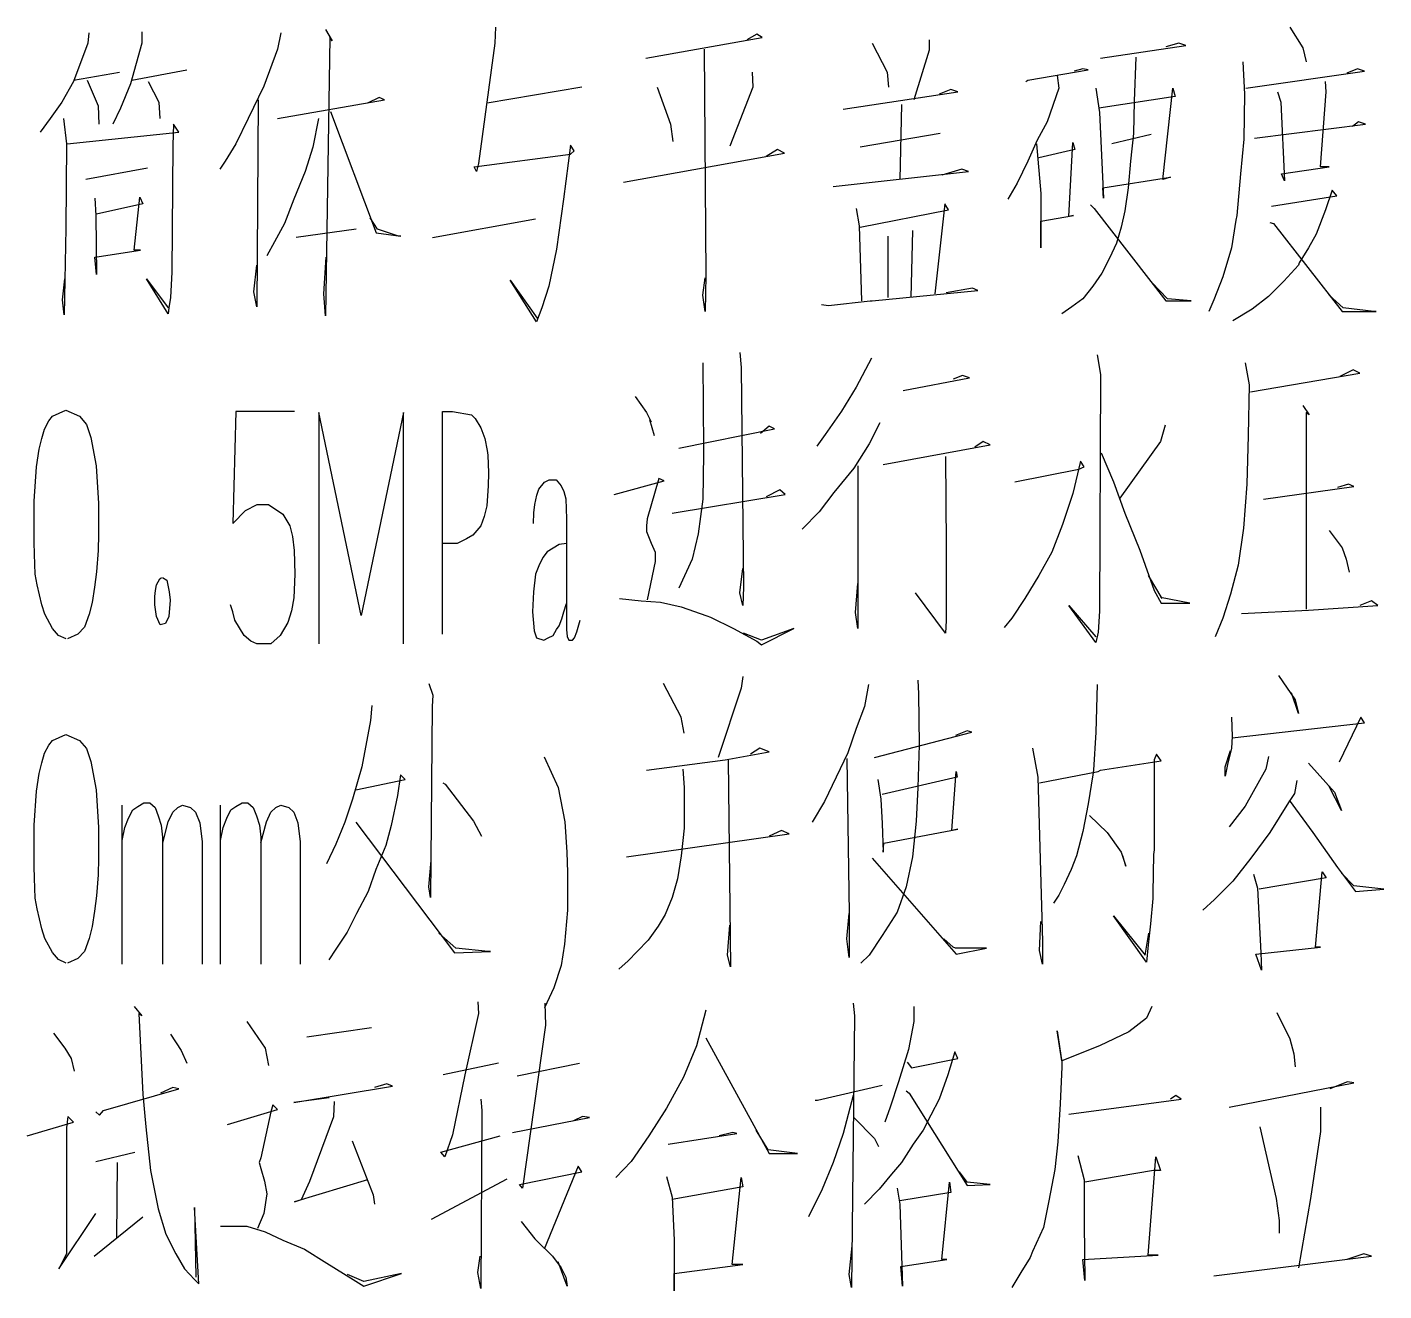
# Model space of a CAD drawing. Extents: x 0 to 2376, y 0 to 3364.
# Drawn here: x 1856.7 to 1948.8, y 2967 to 3052.8 of the extents above; entities that cross this region are included whole.
import ezdxf

# ---------------------------------------------------------------- set-up
doc = ezdxf.new("R2010")
doc.units = 0
doc.header["$MEASUREMENT"] = 0
doc.layers.add('6', color=7, linetype='Continuous')
doc.layers.add('8', color=7, linetype='Continuous')

# ---------------------------------------------------------------- blocks, each defined once
blk = doc.blocks.new('BLKENT139')
at = {"layer": '8', "color": 2, "linetype": 'Continuous'}
for p, q in [((1864.52, 3052.48), (1864.52, 3051.7)), ((1876.97, 3052.64), (1877.44, 3051.85)), ((1888.52, 3052.79), (1888.47, 3051.7)), ((1942.43, 3052.79), (1943.32, 3051.38)), ((1860.86, 3051.7), (1859.87, 3049.11)), ((1860.92, 3052.4), (1860.86, 3051.7)), ((1864.52, 3051.7), (1863.74, 3048.95)), ((1873.94, 3052.4), (1873.73, 3051.3)), ((1877.28, 3052.09), (1876.97, 3033.19)), ((1877.44, 3051.85), (1877.28, 3052.09)), ((1888.47, 3051.7), (1887.37, 3043.54)), ((1898.72, 3050.68), (1906.62, 3052.09)), ((1906.25, 3052.32), (1905.57, 3051.93)), ((1906.62, 3052.09), (1906.25, 3052.32)), ((1914.09, 3051.7), (1915.09, 3049.73)), ((1917.96, 3051.93), (1917.96, 3051.22)), ((1929.57, 3050.68), (1935.37, 3051.54)), ((1934.9, 3051.7), (1934.01, 3051.46)), ((1935.37, 3051.54), (1934.9, 3051.7)), ((1873.73, 3051.3), (1872.79, 3048.79)), ((1902.69, 3051.3), (1902.8, 3035.93)), ((1917.96, 3051.22), (1916.92, 3047.85)), ((1931.97, 3050.75), (1931.87, 3047.77)), ((1943.32, 3051.38), (1943.53, 3050.44)), ((1859.87, 3049.19), (1863.01, 3049.73)), ((1863.84, 3049.19), (1867.56, 3049.89)), ((1905.94, 3049.73), (1905.99, 3048.72)), ((1915.09, 3049.73), (1915.19, 3048.72)), ((1924.65, 3049.19), (1928.73, 3049.89)), ((1928.37, 3049.97), (1927.79, 3049.81)), ((1928.73, 3049.89), (1928.37, 3049.97)), ((1939.24, 3050.44), (1939.35, 3048.24)), ((1939.45, 3048.64), (1947.5, 3049.81)), ((1947.03, 3049.97), (1946.3, 3049.66)), ((1947.5, 3049.81), (1947.03, 3049.97)), ((1859.87, 3049.11), (1859.09, 3047.7)), ((1860.81, 3049.19), (1861.54, 3047.46)), ((1863.74, 3048.95), (1863.06, 3047.3)), ((1864.94, 3049.11), (1865.67, 3047.7)), ((1872.79, 3048.79), (1871.74, 3046.6)), ((1924.5, 3049.11), (1924.65, 3049.19)), ((1926.64, 3049.5), (1926.75, 3048.64)), ((1944.89, 3048.4), (1944.84, 3049.11)), ((1872.42, 3047.85), (1872.31, 3033.81)), ((1873.73, 3046.6), (1880.99, 3047.85)), ((1880.63, 3048.01), (1879.84, 3047.62)), ((1880.99, 3047.85), (1880.63, 3048.01)), ((1894.38, 3048.72), (1887.95, 3047.62)), ((1899.5, 3048.72), (1900.39, 3046.21)), ((1905.99, 3048.72), (1904.42, 3044.72)), ((1912.11, 3047.22), (1919.9, 3048.4)), ((1919.43, 3048.56), (1918.64, 3048.24)), ((1919.9, 3048.4), (1919.43, 3048.56)), ((1926.75, 3048.64), (1925.96, 3046.36)), ((1929.26, 3048.64), (1929.52, 3046.99)), ((1934.64, 3048.09), (1929.47, 3047.3)), ((1933.8, 3042.44), (1934.48, 3048.64)), ((1934.48, 3048.64), (1934.64, 3048.09)), ((1939.35, 3048.24), (1939.3, 3045.19)), ((1941.6, 3048.4), (1941.81, 3047.7)), ((1944.52, 3043.3), (1944.89, 3048.4)), ((1859.09, 3047.7), (1858.3, 3046.6)), ((1861.54, 3047.46), (1861.6, 3046.21)), ((1863.06, 3047.3), (1862.54, 3046.21)), ((1865.67, 3047.7), (1865.73, 3046.6)), ((1877.33, 3047.07), (1880.42, 3038.83)), ((1916.08, 3047.54), (1915.97, 3042.44)), ((1929.52, 3046.99), (1929.78, 3041.19)), ((1931.87, 3047.77), (1931.82, 3045.58)), ((1941.81, 3047.7), (1942.07, 3042.36)), ((1858.3, 3046.6), (1857.62, 3045.66)), ((1859.19, 3046.6), (1859.4, 3044.87)), ((1866.67, 3046.21), (1866.62, 3044.79)), ((1867.03, 3045.66), (1866.67, 3046.21)), ((1871.74, 3046.6), (1870.9, 3044.87)), ((1876.5, 3046.6), (1876.13, 3044.64)), ((1900.39, 3046.21), (1900.55, 3045.03)), ((1925.96, 3046.36), (1925.28, 3045.11)), ((1940.03, 3045.26), (1947.56, 3046.21)), ((1947.09, 3046.36), (1946.67, 3046.05)), ((1947.56, 3046.21), (1947.09, 3046.36)), ((1859.45, 3044.87), (1867.03, 3045.66)), ((1918.69, 3045.58), (1913.26, 3044.64)), ((1925.28, 3045.11), (1924.65, 3043.7)), ((1933.02, 3045.5), (1930.35, 3044.87)), ((1931.82, 3045.58), (1931.61, 3043.7)), ((1939.3, 3045.19), (1939.09, 3042.83)), ((1859.4, 3044.87), (1859.35, 3039.15)), ((1866.62, 3044.79), (1866.56, 3036.17)), ((1870.9, 3044.87), (1870.17, 3043.7)), ((1876.13, 3044.64), (1875.61, 3042.99)), ((1887.06, 3043.3), (1893.6, 3044.17)), ((1893.6, 3044.79), (1893.13, 3041.11)), ((1893.86, 3044.4), (1893.6, 3044.79)), ((1893.6, 3044.17), (1893.86, 3044.4)), ((1897.2, 3042.28), (1908.13, 3044.24)), ((1907.66, 3044.48), (1906.88, 3044.01)), ((1908.13, 3044.24), (1907.66, 3044.48)), ((1925.23, 3044.87), (1925.54, 3041.5)), ((1927.84, 3044.48), (1925.39, 3043.93)), ((1927.43, 3039.93), (1927.69, 3044.95)), ((1927.69, 3044.95), (1927.84, 3044.48)), ((1870.17, 3043.7), (1869.8, 3043.15)), ((1887.22, 3042.99), (1887.06, 3043.3)), ((1887.37, 3043.54), (1887.22, 3042.99)), ((1924.65, 3043.7), (1923.92, 3042.21)), ((1931.61, 3043.7), (1931.45, 3041.89)), ((1941.86, 3042.83), (1945.1, 3043.3)), ((1945.1, 3043.3), (1944.52, 3043.3)), ((1864.89, 3043.22), (1860.71, 3042.44)), ((1875.61, 3042.99), (1874.82, 3041.11)), ((1911.43, 3041.97), (1920.63, 3042.99)), ((1920.16, 3043.15), (1918.8, 3042.75)), ((1920.63, 3042.99), (1920.16, 3043.15)), ((1929.73, 3041.89), (1934.33, 3042.6)), ((1934.33, 3042.6), (1933.8, 3042.44)), ((1939.09, 3042.83), (1938.82, 3040.01)), ((1942.07, 3042.36), (1941.86, 3042.83)), ((1923.92, 3042.21), (1923.3, 3041.11)), ((1925.54, 3041.5), (1925.54, 3037.81)), ((1929.78, 3041.19), (1929.73, 3041.89)), ((1931.45, 3041.89), (1931.24, 3040.32)), ((1945.31, 3041.73), (1944.84, 3040.4)), ((1945.62, 3041.34), (1945.31, 3041.73)), ((1861.33, 3041.19), (1861.39, 3040.01)), ((1864.58, 3040.79), (1861.44, 3040.09)), ((1864, 3037.66), (1864.37, 3041.26)), ((1864.37, 3041.26), (1864.58, 3040.79)), ((1874.82, 3041.11), (1874.2, 3039.46)), ((1893.13, 3041.11), (1892.65, 3037.73)), ((1919.01, 3040.79), (1918.33, 3034.68)), ((1919.27, 3040.4), (1919.01, 3040.79)), ((1928.89, 3040.72), (1929.15, 3040.48)), ((1941.18, 3040.64), (1945.62, 3041.34)), ((1861.39, 3040.01), (1861.44, 3036.01)), ((1880.52, 3039.07), (1880, 3039.85)), ((1884.24, 3038.52), (1891.24, 3039.77)), ((1912.99, 3040.48), (1913.2, 3039.3)), ((1913.26, 3039.22), (1919.27, 3040.4)), ((1925.54, 3039.62), (1927.74, 3040.01)), ((1925.54, 3037.81), (1925.54, 3039.62)), ((1927.74, 3040.01), (1927.43, 3039.93)), ((1929.15, 3040.48), (1934.01, 3034.21)), ((1931.24, 3040.32), (1930.98, 3039.22)), ((1938.77, 3039.7), (1938.46, 3037.81)), ((1938.82, 3040.01), (1938.77, 3039.7)), ((1944.84, 3040.4), (1944.21, 3038.75)), ((1859.35, 3039.15), (1859.24, 3033.26)), ((1874.2, 3039.46), (1873.52, 3038.21)), ((1879.06, 3039.07), (1874.98, 3038.52)), ((1880.42, 3038.83), (1882.09, 3038.6)), ((1881.94, 3038.6), (1880.52, 3039.07)), ((1913.2, 3039.3), (1913.36, 3034.21)), ((1916.81, 3038.99), (1916.71, 3034.44)), ((1930.98, 3039.22), (1930.67, 3038.13)), ((1941.07, 3039.54), (1941.33, 3039.46)), ((1941.33, 3039.46), (1945.99, 3033.5)), ((1944.21, 3038.75), (1943.69, 3037.81)), ((1873.52, 3038.21), (1872.99, 3037.26)), ((1882.09, 3038.6), (1881.94, 3038.6)), ((1892.65, 3037.73), (1892.13, 3035.22)), ((1915.14, 3038.6), (1915.14, 3034.44)), ((1930.67, 3038.13), (1930.2, 3037.11)), ((1938.46, 3037.81), (1937.88, 3035.85)), ((1943.69, 3037.81), (1943.06, 3036.79)), ((1861.33, 3037.19), (1864.42, 3037.66)), ((1861.44, 3036.01), (1861.33, 3037.19)), ((1864.42, 3037.66), (1864, 3037.66)), ((1876.86, 3034.68), (1877.02, 3037.19)), ((1930.2, 3037.11), (1929.67, 3036.09)), ((1866.56, 3036.17), (1866.46, 3034.44)), ((1872.11, 3034.83), (1872.31, 3036.64)), ((1902.8, 3035.93), (1902.75, 3033.5)), ((1929.67, 3036.09), (1929.05, 3035.22)), ((1943.01, 3036.64), (1942.01, 3035.54)), ((1943.06, 3036.79), (1943.01, 3036.64)), ((1859.14, 3034.28), (1859.29, 3035.7)), ((1866.3, 3033.34), (1864.84, 3035.7)), ((1864.84, 3035.7), (1866.3, 3033.73)), ((1891.3, 3032.79), (1889.52, 3035.62)), ((1889.52, 3035.62), (1891.35, 3033.03)), ((1892.13, 3035.22), (1891.66, 3033.73)), ((1902.59, 3034.6), (1902.75, 3035.77)), ((1920.89, 3035.07), (1919.11, 3034.75)), ((1921.26, 3034.91), (1920.89, 3035.07)), ((1929.05, 3035.22), (1928.37, 3034.36)), ((1934.12, 3034.36), (1933.07, 3035.46)), ((1937.88, 3035.85), (1937.26, 3034.28)), ((1942.01, 3035.54), (1940.97, 3034.52)), ((1859.24, 3033.26), (1859.14, 3034.28)), ((1866.46, 3034.44), (1866.35, 3033.73)), ((1872.31, 3033.81), (1872.11, 3034.83)), ((1876.97, 3033.19), (1876.86, 3034.68)), ((1902.75, 3033.5), (1902.59, 3034.6)), ((1911.11, 3033.89), (1913.94, 3034.21)), ((1913.94, 3034.21), (1914.09, 3034.21)), ((1914.09, 3034.21), (1921.26, 3034.91)), ((1928.37, 3034.36), (1927.64, 3033.81)), ((1934.01, 3034.21), (1935.74, 3034.21)), ((1935.74, 3034.21), (1934.12, 3034.36)), ((1937.26, 3034.28), (1936.94, 3033.5)), ((1940.97, 3034.52), (1939.87, 3033.66)), ((1946.04, 3033.73), (1945.1, 3034.6)), ((1866.35, 3033.73), (1866.3, 3033.34)), ((1891.66, 3033.73), (1891.3, 3032.79)), ((1910.64, 3033.97), (1911.11, 3033.89)), ((1927.64, 3033.81), (1926.96, 3033.34)), ((1939.87, 3033.66), (1938.56, 3032.87)), ((1945.99, 3033.5), (1948.29, 3033.5)), ((1948.13, 3033.5), (1946.04, 3033.73)), ((1948.29, 3033.5), (1948.13, 3033.5)), ((1905.1, 3030.72), (1905.2, 3029.7)), ((1929.36, 3030.56), (1929.57, 3029.22)), ((1902.59, 3030.01), (1902.64, 3024.21)), ((1905.2, 3029.7), (1905.36, 3014.79)), ((1914.04, 3030.32), (1912.99, 3028.36)), ((1939.4, 3030.01), (1939.66, 3028.52)), ((1946.72, 3029.54), (1945.83, 3029.07)), ((1947.19, 3029.3), (1946.72, 3029.54)), ((1916.18, 3028.13), (1920.68, 3028.99)), ((1920.21, 3029.15), (1919.58, 3028.91)), ((1920.68, 3028.99), (1920.21, 3029.15)), ((1929.57, 3029.22), (1929.52, 3013.15)), ((1939.66, 3028.52), (1939.61, 3025.07)), ((1939.76, 3028.05), (1947.19, 3029.3)), ((1897.99, 3027.73), (1898.77, 3026.64)), ((1912.99, 3028.36), (1912, 3026.72)), ((1858.46, 3026.39), (1859.35, 3026.79)), ((1859.35, 3026.79), (1860.29, 3026.39)), ((1870.9, 3026.71), (1870.69, 3019.11)), ((1874.88, 3026.71), (1870.9, 3026.71)), ((1884.92, 3011.59), (1884.92, 3026.71)), ((1884.92, 3026.71), (1885.59, 3026.71)), ((1885.59, 3026.71), (1886.88, 3026.47)), ((1912, 3026.72), (1910.9, 3025.15)), ((1943.32, 3027.11), (1943.74, 3026.48)), ((1857.91, 3025.51), (1858.2, 3026.07)), ((1858.2, 3026.07), (1858.46, 3026.39)), ((1860.29, 3026.39), (1860.76, 3025.83)), ((1860.76, 3025.83), (1861.05, 3024.95)), ((1879.4, 3012.87), (1876.52, 3026.63)), ((1876.52, 3026.63), (1876.52, 3010.95)), ((1882.27, 3026.63), (1879.4, 3012.87)), ((1882.27, 3010.95), (1882.27, 3026.63)), ((1886.88, 3026.47), (1887.14, 3026.23)), ((1887.14, 3026.23), (1887.53, 3025.59)), ((1898.77, 3026.64), (1899.09, 3026.01)), ((1898.98, 3026.17), (1899.29, 3025.07)), ((1914.61, 3025.93), (1913.88, 3024.52)), ((1933.96, 3025.77), (1933.65, 3024.68)), ((1943.74, 3026.48), (1943.53, 3026.64)), ((1943.53, 3026.64), (1943.53, 3013.3)), ((1857.54, 3024.15), (1857.73, 3024.87)), ((1857.73, 3024.87), (1857.91, 3025.51)), ((1861.05, 3024.95), (1861.41, 3023.03)), ((1887.53, 3025.59), (1887.79, 3024.87)), ((1887.79, 3024.87), (1887.95, 3024.07)), ((1900.97, 3024.21), (1907.45, 3025.54)), ((1900.97, 3024.21), (1907.45, 3025.54)), ((1907.09, 3025.7), (1906.51, 3025.22)), ((1907.09, 3025.7), (1906.51, 3025.22)), ((1907.45, 3025.54), (1907.09, 3025.7)), ((1907.45, 3025.54), (1907.09, 3025.7)), ((1910.9, 3025.15), (1910.33, 3024.36)), ((1939.61, 3025.07), (1939.5, 3021.77)), ((1857.36, 3022.95), (1857.54, 3024.15)), ((1887.95, 3024.07), (1888, 3023.75)), ((1902.64, 3024.21), (1902.64, 3023.81)), ((1913.88, 3024.52), (1912.84, 3022.87)), ((1914.82, 3023.11), (1922.09, 3024.44)), ((1921.62, 3024.68), (1921.05, 3024.28)), ((1922.09, 3024.44), (1921.62, 3024.68)), ((1933.65, 3024.68), (1930.88, 3020.83)), ((1861.41, 3023.03), (1861.57, 3020.47)), ((1888, 3023.75), (1888.05, 3022.55)), ((1902.64, 3023.81), (1902.59, 3020.75)), ((1913.1, 3023.03), (1913.1, 3011.97)), ((1919.06, 3023.66), (1919.11, 3017.62)), ((1928.21, 3023.34), (1927.69, 3021.15)), ((1928.47, 3022.95), (1928.21, 3023.34)), ((1929.62, 3023.89), (1930.46, 3021.93)), ((1857.2, 3020.63), (1857.36, 3022.95)), ((1888.05, 3022.55), (1888.03, 3021.67)), ((1891.84, 3021.91), (1892.16, 3022.07)), ((1892.16, 3022.07), (1892.39, 3022.07)), ((1892.39, 3022.07), (1892.63, 3022.07)), ((1892.63, 3022.07), (1892.97, 3021.67)), ((1899.61, 3022.17), (1898.82, 3019.42)), ((1899.97, 3022.01), (1899.61, 3022.17)), ((1912.84, 3022.87), (1911.48, 3021.22)), ((1923.76, 3021.93), (1928.1, 3022.79)), ((1928.1, 3022.79), (1928.47, 3022.95)), ((1888.03, 3021.67), (1887.92, 3020.31)), ((1891.32, 3021.03), (1891.45, 3021.43)), ((1891.45, 3021.43), (1891.84, 3021.91)), ((1892.97, 3021.67), (1893.15, 3021.27)), ((1893.15, 3021.27), (1893.28, 3020.79)), ((1896.58, 3021.07), (1899.97, 3022.01)), ((1907.82, 3021.38), (1906.88, 3020.91)), ((1908.18, 3021.07), (1907.82, 3021.38)), ((1908.18, 3021.07), (1907.82, 3021.38)), ((1911.48, 3021.22), (1910.48, 3019.89)), ((1927.69, 3021.15), (1927.01, 3019.03)), ((1930.46, 3021.93), (1931.24, 3019.81)), ((1939.5, 3021.77), (1939.29, 3018.79)), ((1940.65, 3020.75), (1946.77, 3021.62)), ((1946.41, 3021.77), (1945.67, 3021.54)), ((1946.77, 3021.62), (1946.41, 3021.77)), ((1857.2, 3017.83), (1857.2, 3020.63)), ((1861.57, 3020.47), (1861.57, 3018.39)), ((1871.56, 3019.99), (1872.34, 3020.39)), ((1872.34, 3020.39), (1873.1, 3020.39)), ((1873.1, 3020.39), (1874.09, 3019.75)), ((1887.92, 3020.31), (1887.74, 3019.59)), ((1891.11, 3019.83), (1891.19, 3020.39)), ((1891.19, 3020.39), (1891.32, 3021.03)), ((1893.28, 3020.79), (1893.33, 3019.43)), ((1900.5, 3019.81), (1908.18, 3021.07)), ((1900.5, 3019.81), (1908.18, 3021.07)), ((1902.59, 3020.75), (1902.27, 3018.4)), ((1870.69, 3019.11), (1871.56, 3019.99)), ((1874.09, 3019.75), (1874.56, 3018.95)), ((1887.74, 3019.59), (1887.53, 3018.95)), ((1891.09, 3019.11), (1891.11, 3019.83)), ((1893.33, 3019.43), (1893.33, 3011.91)), ((1898.82, 3019.42), (1898.77, 3018.95)), ((1910.48, 3019.89), (1909.33, 3018.72)), ((1931.24, 3019.81), (1932.24, 3017.3)), ((1861.57, 3018.39), (1861.54, 3017.27)), ((1874.56, 3018.95), (1874.75, 3018.23)), ((1887.53, 3018.95), (1886.98, 3018.31)), ((1898.77, 3018.95), (1898.77, 3018.56)), ((1898.77, 3018.56), (1899.09, 3017.77)), ((1902.27, 3018.4), (1901.86, 3016.68)), ((1927.01, 3019.03), (1926.27, 3017.15)), ((1939.29, 3018.79), (1938.93, 3016.28)), ((1945.1, 3018.64), (1945.99, 3017.46)), ((1857.23, 3017.03), (1857.2, 3017.83)), ((1874.75, 3018.23), (1874.85, 3017.27)), ((1885.91, 3017.75), (1884.92, 3017.75)), ((1886.56, 3018.07), (1885.91, 3017.75)), ((1886.98, 3018.31), (1886.56, 3018.07)), ((1892.84, 3017.67), (1892.44, 3017.43)), ((1893.33, 3017.75), (1892.84, 3017.67)), ((1899.09, 3017.77), (1899.35, 3017.15)), ((1919.11, 3017.62), (1919.11, 3012.52)), ((1857.28, 3015.67), (1857.23, 3017.03)), ((1861.54, 3017.27), (1861.44, 3015.83)), ((1874.85, 3017.27), (1874.9, 3015.67)), ((1891.74, 3016.79), (1891.45, 3016.23)), ((1892.03, 3017.19), (1891.74, 3016.79)), ((1892.44, 3017.43), (1892.03, 3017.19)), ((1899.35, 3017.15), (1899.35, 3016.52)), ((1901.86, 3016.68), (1900.97, 3014.72)), ((1926.27, 3017.15), (1925.39, 3015.58)), ((1932.24, 3017.3), (1933.23, 3014.56)), ((1945.99, 3017.46), (1946.25, 3016.68)), ((1946.25, 3016.68), (1946.46, 3015.81)), ((1857.41, 3014.95), (1857.28, 3015.67)), ((1861.44, 3015.83), (1861.31, 3014.79)), ((1874.9, 3015.67), (1874.82, 3014.07)), ((1891.24, 3015.67), (1891.09, 3014.47)), ((1891.45, 3016.23), (1891.24, 3015.67)), ((1899.35, 3016.52), (1898.82, 3013.93)), ((1905.1, 3014.4), (1905.31, 3016.05)), ((1938.93, 3016.28), (1938.41, 3014.32)), ((1857.73, 3013.59), (1857.41, 3014.95)), ((1861.31, 3014.79), (1861.15, 3013.75)), ((1865.44, 3014.55), (1865.52, 3014.95)), ((1865.52, 3014.95), (1865.73, 3015.35)), ((1865.73, 3015.35), (1865.86, 3015.43)), ((1865.91, 3015.43), (1866.2, 3015.27)), ((1866.2, 3015.27), (1866.38, 3014.47)), ((1905.36, 3014.79), (1905.31, 3013.54)), ((1912.94, 3013.07), (1913.1, 3015.03)), ((1925.39, 3015.58), (1924.44, 3014.01)), ((1932.81, 3015.58), (1933.75, 3014.01)), ((1865.39, 3014.15), (1865.44, 3014.55)), ((1865.39, 3013.59), (1865.39, 3014.15)), ((1866.43, 3013.91), (1866.35, 3012.79)), ((1866.38, 3014.47), (1866.43, 3013.91)), ((1874.82, 3014.07), (1874.67, 3013.19)), ((1891.09, 3014.47), (1891.03, 3013.11)), ((1896.94, 3014.01), (1898.41, 3013.85)), ((1898.41, 3013.85), (1899.71, 3013.77)), ((1905.31, 3013.54), (1905.1, 3014.4)), ((1919.06, 3011.66), (1917.02, 3014.4)), ((1924.44, 3014.01), (1923.56, 3012.68)), ((1933.23, 3014.56), (1933.7, 3013.7)), ((1935.63, 3013.7), (1933.65, 3014.09)), ((1938.41, 3014.32), (1937.88, 3012.68)), ((1947.97, 3013.85), (1947.19, 3013.54)), ((1948.39, 3013.54), (1947.97, 3013.85)), ((1857.94, 3012.95), (1857.73, 3013.59)), ((1858.46, 3011.99), (1857.94, 3012.95)), ((1860.94, 3012.95), (1860.63, 3012.07)), ((1861.15, 3013.75), (1860.94, 3012.95)), ((1865.52, 3012.79), (1865.39, 3013.59)), ((1870.69, 3013.11), (1870.54, 3013.59)), ((1870.82, 3012.55), (1870.69, 3013.11)), ((1874.67, 3013.19), (1874.43, 3012.39)), ((1891.03, 3013.11), (1891.14, 3011.83)), ((1893.02, 3012.63), (1893.15, 3013.11)), ((1893.15, 3013.11), (1893.33, 3013.67)), ((1899.71, 3013.77), (1901.12, 3013.46)), ((1901.12, 3013.46), (1902.85, 3012.83)), ((1913.1, 3011.97), (1912.94, 3013.07)), ((1929.26, 3011.03), (1927.43, 3013.54)), ((1927.43, 3013.54), (1929.26, 3011.42)), ((1929.52, 3013.15), (1929.41, 3011.73)), ((1933.7, 3013.7), (1935.63, 3013.7)), ((1939.14, 3012.99), (1943.69, 3013.22)), ((1943.69, 3013.22), (1948.39, 3013.54)), ((1858.85, 3011.51), (1858.46, 3011.99)), ((1860.63, 3012.07), (1860.18, 3011.59)), ((1865.75, 3012.23), (1865.52, 3012.79)), ((1866.12, 3012.31), (1865.75, 3012.23)), ((1866.35, 3012.79), (1866.12, 3012.31)), ((1871.45, 3011.51), (1870.82, 3012.55)), ((1874.43, 3012.39), (1873.91, 3011.51)), ((1892.65, 3011.91), (1892.84, 3012.15)), ((1892.84, 3012.15), (1893.02, 3012.63)), ((1894.04, 3011.75), (1894.27, 3012.55)), ((1902.85, 3012.83), (1903.11, 3012.75)), ((1903.11, 3012.75), (1904.68, 3011.97)), ((1904.68, 3011.97), (1906.25, 3011.11)), ((1906.56, 3010.87), (1908.76, 3011.97)), ((1908.76, 3011.97), (1906.56, 3011.19)), ((1919.11, 3012.52), (1919.06, 3011.66)), ((1923.56, 3012.68), (1923.03, 3012.05)), ((1937.88, 3012.68), (1937.36, 3011.42)), ((1859.37, 3011.27), (1858.85, 3011.51)), ((1860.18, 3011.59), (1859.48, 3011.27)), ((1871.92, 3011.11), (1871.45, 3011.51)), ((1872.31, 3010.95), (1871.92, 3011.11)), ((1873.91, 3011.51), (1873.26, 3010.95)), ((1891.14, 3011.83), (1891.29, 3011.35)), ((1891.29, 3011.35), (1891.79, 3011.19)), ((1891.79, 3011.19), (1892.1, 3011.35)), ((1892.1, 3011.35), (1892.42, 3011.51)), ((1892.42, 3011.51), (1892.65, 3011.91)), ((1893.33, 3011.91), (1893.39, 3011.43)), ((1893.39, 3011.43), (1893.49, 3011.19)), ((1893.49, 3011.19), (1893.75, 3011.19)), ((1893.75, 3011.19), (1893.88, 3011.35)), ((1893.88, 3011.35), (1894.04, 3011.75)), ((1906.56, 3011.19), (1905.36, 3011.66)), ((1906.25, 3011.11), (1906.56, 3010.87)), ((1929.41, 3011.73), (1929.26, 3011.03)), ((1873.26, 3010.95), (1872.31, 3010.95)), ((1905.31, 3008.72), (1905.2, 3007.93)), ((1917.18, 3008.48), (1917.23, 3007.54)), ((1941.65, 3008.79), (1942.8, 3007.15)), ((1884, 3008.24), (1884.26, 3007.46)), ((1884.26, 3007.46), (1884.21, 3006.68)), ((1901.12, 3005.97), (1899.92, 3008.24)), ((1905.2, 3007.93), (1903.63, 3003.22)), ((1913.83, 3008.17), (1913.57, 3006.68)), ((1917.23, 3007.54), (1917.28, 3004.09)), ((1929.36, 3008.17), (1929.26, 3004.95)), ((1943.01, 3006.21), (1942.54, 3007.62)), ((1880.13, 3006.75), (1880.03, 3005.73)), ((1884.21, 3006.68), (1884.11, 2993.73)), ((1913.57, 3006.68), (1912.99, 3005.19)), ((1942.8, 3007.15), (1943.01, 3006.21)), ((1880.03, 3005.73), (1879.45, 3002.6)), ((1901.33, 3004.87), (1901.12, 3005.97)), ((1938.46, 3005.97), (1938.51, 3004.64)), ((1938.51, 3004.56), (1947.5, 3005.58)), ((1947.24, 3005.97), (1945.78, 3002.91)), ((1947.5, 3005.58), (1947.24, 3005.97)), ((1858.46, 3004.39), (1859.35, 3004.79)), ((1859.35, 3004.79), (1860.29, 3004.39)), ((1912.99, 3005.19), (1912.42, 3003.54)), ((1914.25, 3003.22), (1920.84, 3004.95)), ((1920.52, 3005.03), (1919.74, 3004.72)), ((1920.84, 3004.95), (1920.52, 3005.03)), ((1929.26, 3004.95), (1929.1, 3002.36)), ((1938.51, 3004.64), (1938.46, 3003.85)), ((1857.91, 3003.51), (1858.2, 3004.07)), ((1858.2, 3004.07), (1858.46, 3004.39)), ((1860.29, 3004.39), (1860.76, 3003.83)), ((1860.76, 3003.83), (1861.05, 3002.95)), ((1906.46, 3003.85), (1905.83, 3003.46)), ((1907.09, 3003.62), (1906.46, 3003.85)), ((1917.28, 3004.09), (1917.18, 3001.19)), ((1924.97, 3003.85), (1925.33, 3001.89)), ((1938.04, 3002.6), (1938.41, 3003.7)), ((1938.46, 3003.85), (1938.2, 3002.75)), ((1857.54, 3002.15), (1857.73, 3002.87)), ((1857.73, 3002.87), (1857.91, 3003.51)), ((1861.05, 3002.95), (1861.41, 3001.03)), ((1891.82, 3003.27), (1892.76, 3001.19)), ((1898.77, 3002.36), (1904.11, 3003.07)), ((1904.11, 3003.07), (1907.09, 3003.62)), ((1904.31, 3003.07), (1904.47, 2989.03)), ((1912.42, 3003.54), (1911.63, 3001.89)), ((1912.37, 3003.15), (1912.52, 2992.64)), ((1929.57, 3002.36), (1933.7, 3002.99)), ((1933.39, 3003.46), (1933.23, 3003.07)), ((1933.23, 3003.07), (1933.23, 2999.77)), ((1933.7, 3002.99), (1933.39, 3003.46)), ((1938.2, 3002.75), (1938.04, 3001.97)), ((1940.97, 3003.3), (1940.81, 3002.44)), ((1943.69, 3002.83), (1945.46, 3000.87)), ((1857.36, 3000.95), (1857.54, 3002.15)), ((1879.45, 3002.6), (1878.82, 3000.4)), ((1882.07, 3002.05), (1881.86, 3000.64)), ((1882.38, 3001.73), (1882.07, 3002.05)), ((1901.23, 3002.44), (1901.33, 3001.19)), ((1911.63, 3001.89), (1910.85, 3000.24)), ((1919.84, 3001.89), (1914.77, 3000.72)), ((1919.48, 2998.28), (1919.79, 3002.28)), ((1919.79, 3002.28), (1919.84, 3001.89)), ((1925.33, 3001.89), (1925.65, 2990.75)), ((1925.44, 3001.5), (1929.41, 3002.28)), ((1929.05, 3002.05), (1928.73, 3000.09)), ((1929.1, 3002.36), (1929.05, 3002.05)), ((1929.41, 3002.28), (1929.57, 3002.36)), ((1938.04, 3001.97), (1938.04, 3002.6)), ((1940.81, 3002.44), (1939.4, 2999.93)), ((1857.2, 2998.63), (1857.36, 3000.95)), ((1861.41, 3001.03), (1861.57, 2998.47)), ((1879.03, 3001.03), (1882.38, 3001.73)), ((1884.94, 3001.5), (1885.1, 3001.42)), ((1885.1, 3001.42), (1887.03, 2998.91)), ((1892.76, 3001.19), (1893.23, 2998.87)), ((1901.33, 3001.19), (1901.33, 2998.44)), ((1914.46, 3001.73), (1914.67, 3000.4)), ((1917.18, 3001.19), (1917.07, 2998.91)), ((1942.9, 3001.66), (1942.75, 3000.79)), ((1945.94, 2999.62), (1945.1, 3001.26)), ((1863.19, 2989.19), (1863.19, 2999.99)), ((1864.24, 2999.91), (1864.65, 3000.15)), ((1864.65, 3000.15), (1865.05, 3000.15)), ((1865.05, 3000.15), (1865.41, 2999.83)), ((1866.95, 2999.83), (1867.27, 2999.99)), ((1867.27, 2999.99), (1867.82, 2999.83)), ((1869.86, 2989.19), (1869.86, 2999.99)), ((1870.9, 2999.91), (1871.32, 3000.15)), ((1871.32, 3000.15), (1871.71, 3000.15)), ((1871.71, 3000.15), (1872.08, 2999.83)), ((1873.62, 2999.83), (1873.94, 2999.99)), ((1873.94, 2999.99), (1874.48, 2999.83)), ((1878.82, 3000.4), (1878.3, 2998.83)), ((1881.86, 3000.64), (1881.44, 2998.6)), ((1910.85, 3000.24), (1910.01, 2998.83)), ((1914.67, 3000.4), (1914.77, 2998.75)), ((1928.73, 3000.09), (1928.37, 2998.21)), ((1942.33, 3000.17), (1941.07, 2998.13)), ((1942.75, 3000.79), (1942.33, 3000.17)), ((1942.38, 3000.32), (1944, 2998.13)), ((1945.46, 3000.87), (1945.94, 2999.62)), ((1863.37, 2998.47), (1863.61, 2999.11)), ((1863.61, 2999.11), (1863.9, 2999.67)), ((1863.9, 2999.67), (1864.24, 2999.91)), ((1865.41, 2999.83), (1865.62, 2999.27)), ((1865.62, 2999.27), (1865.83, 2998.63)), ((1866.3, 2998.87), (1866.62, 2999.51)), ((1866.62, 2999.51), (1866.95, 2999.83)), ((1867.82, 2999.83), (1868.16, 2999.51)), ((1868.16, 2999.51), (1868.45, 2998.79)), ((1870.04, 2998.47), (1870.28, 2999.11)), ((1870.28, 2999.11), (1870.56, 2999.67)), ((1870.56, 2999.67), (1870.9, 2999.91)), ((1872.08, 2999.83), (1872.29, 2999.27)), ((1872.29, 2999.27), (1872.5, 2998.63)), ((1872.97, 2998.87), (1873.28, 2999.51)), ((1873.28, 2999.51), (1873.62, 2999.83)), ((1874.48, 2999.83), (1874.82, 2999.51)), ((1874.82, 2999.51), (1875.11, 2998.79)), ((1928.84, 2999.3), (1930.04, 2998.13)), ((1933.23, 2999.77), (1933.23, 2996.95)), ((1939.4, 2999.93), (1938.3, 2998.52)), ((1857.2, 2995.83), (1857.2, 2998.63)), ((1861.57, 2998.47), (1861.57, 2996.39)), ((1863.19, 2997.59), (1863.37, 2998.47)), ((1865.83, 2998.63), (1865.91, 2997.83)), ((1865.94, 2997.43), (1866.3, 2998.87)), ((1868.45, 2998.79), (1868.6, 2997.51)), ((1869.86, 2997.59), (1870.04, 2998.47)), ((1872.5, 2998.63), (1872.58, 2997.83)), ((1872.6, 2997.43), (1872.97, 2998.87)), ((1875.11, 2998.79), (1875.27, 2997.51)), ((1878.3, 2998.83), (1877.67, 2997.34)), ((1879.03, 2998.83), (1885.73, 2989.97)), ((1881.44, 2998.6), (1881.07, 2997.26)), ((1887.03, 2998.91), (1887.56, 2997.89)), ((1893.23, 2998.87), (1893.36, 2996.79)), ((1901.33, 2998.44), (1901.12, 2996.56)), ((1907.92, 2998.28), (1907.09, 2997.89)), ((1908.45, 2998.05), (1907.92, 2998.28)), ((1914.77, 2998.75), (1914.82, 2996.79)), ((1914.88, 2997.42), (1919.9, 2998.36)), ((1917.07, 2998.91), (1916.81, 2996.48)), ((1919.9, 2998.36), (1919.48, 2998.28)), ((1928.37, 2998.21), (1927.95, 2996.56)), ((1930.04, 2998.13), (1930.98, 2996.79)), ((1941.07, 2998.13), (1939.77, 2996.4)), ((1944, 2998.13), (1945.67, 2995.77)), ((1865.91, 2997.83), (1865.91, 2989.19)), ((1868.6, 2997.51), (1868.6, 2989.19)), ((1872.58, 2997.83), (1872.58, 2989.19)), ((1875.27, 2997.51), (1875.27, 2989.19)), ((1877.67, 2997.34), (1877.05, 2996.01)), ((1881.07, 2997.26), (1880.39, 2995.62)), ((1897.41, 2996.48), (1908.45, 2998.05)), ((1914.82, 2996.79), (1914.88, 2997.42)), ((1861.57, 2996.39), (1861.54, 2995.27)), ((1893.36, 2996.79), (1893.41, 2995.43)), ((1901.12, 2996.56), (1900.86, 2994.99)), ((1914.09, 2996.4), (1919.79, 2989.89)), ((1916.81, 2996.48), (1916.39, 2994.44)), ((1927.95, 2996.56), (1927.58, 2995.62)), ((1930.98, 2996.79), (1931.29, 2995.85)), ((1931.29, 2995.85), (1931.09, 2996.56)), ((1933.18, 2996.64), (1933.12, 2994.05)), ((1933.23, 2996.95), (1933.18, 2996.64)), ((1939.77, 2996.4), (1938.56, 2994.83)), ((1857.23, 2995.03), (1857.2, 2995.83)), ((1880.39, 2995.62), (1879.87, 2994.13)), ((1884, 2994.44), (1884.16, 2996.24)), ((1893.41, 2995.43), (1893.41, 2992.87)), ((1927.58, 2995.62), (1927.11, 2994.6)), ((1944.16, 2990.36), (1944.63, 2995.46)), ((1944.63, 2995.46), (1944.89, 2995.07)), ((1945.67, 2995.77), (1946.88, 2994.13)), ((1946.77, 2994.52), (1945.94, 2995.38)), ((1857.28, 2993.67), (1857.23, 2995.03)), ((1861.54, 2995.27), (1861.44, 2993.83)), ((1900.86, 2994.99), (1900.5, 2993.73)), ((1927.11, 2994.6), (1926.75, 2993.89)), ((1938.56, 2994.83), (1937.31, 2993.58)), ((1939.97, 2995.3), (1940.24, 2994.36)), ((1944.89, 2995.07), (1940.34, 2994.28)), ((1948.81, 2994.28), (1946.77, 2994.52)), ((1857.41, 2992.95), (1857.28, 2993.67)), ((1861.44, 2993.83), (1861.31, 2992.79)), ((1879.87, 2994.13), (1879.09, 2992.64)), ((1884.11, 2993.73), (1884, 2994.44)), ((1900.5, 2993.73), (1900.03, 2992.56)), ((1916.39, 2994.44), (1915.77, 2992.72)), ((1926.75, 2993.89), (1926.38, 2993.34)), ((1933.12, 2993.66), (1932.97, 2991.93)), ((1933.12, 2994.05), (1933.12, 2993.66)), ((1937.31, 2993.58), (1936.52, 2992.87)), ((1940.24, 2994.36), (1940.45, 2989.97)), ((1946.88, 2994.13), (1948.81, 2994.28)), ((1857.73, 2991.59), (1857.41, 2992.95)), ((1861.31, 2992.79), (1861.15, 2991.75)), ((1879.09, 2992.64), (1878.46, 2991.38)), ((1893.41, 2992.87), (1893.2, 2990.55)), ((1912.37, 2990.91), (1912.52, 2992.64)), ((1912.52, 2992.64), (1912.52, 2989.66)), ((1915.77, 2992.72), (1914.77, 2991.15)), ((1861.15, 2991.75), (1860.94, 2990.95)), ((1899.56, 2991.77), (1898.88, 2990.83)), ((1900.03, 2992.56), (1899.56, 2991.77)), ((1904.26, 2989.81), (1904.42, 2991.85)), ((1925.44, 2990.13), (1925.54, 2992.09)), ((1932.71, 2989.34), (1930.46, 2992.48)), ((1930.46, 2992.48), (1932.6, 2989.81)), ((1932.97, 2991.93), (1932.81, 2990.52)), ((1857.94, 2990.95), (1857.73, 2991.59)), ((1858.46, 2989.99), (1857.94, 2990.95)), ((1860.94, 2990.95), (1860.63, 2990.07)), ((1878.46, 2991.38), (1877.67, 2990.21)), ((1885.83, 2990.28), (1884.68, 2991.3)), ((1898.88, 2990.83), (1898.14, 2990.05)), ((1912.52, 2989.66), (1912.37, 2990.91)), ((1914.77, 2991.15), (1913.88, 2989.81)), ((1919.58, 2990.36), (1918.95, 2990.91)), ((1932.6, 2989.81), (1932.86, 2991.3)), ((1858.85, 2989.51), (1858.46, 2989.99)), ((1860.63, 2990.07), (1860.18, 2989.59)), ((1877.67, 2990.21), (1877.2, 2989.5)), ((1885.73, 2989.97), (1888.18, 2990.05)), ((1888.03, 2990.05), (1885.83, 2990.28)), ((1888.18, 2990.05), (1888.03, 2990.05)), ((1893.2, 2990.55), (1892.97, 2989.11)), ((1898.14, 2990.05), (1897.52, 2989.42)), ((1919.74, 2990.28), (1919.58, 2990.36)), ((1921.83, 2990.28), (1919.74, 2990.28)), ((1919.79, 2989.89), (1921.83, 2990.28)), ((1925.65, 2989.19), (1925.44, 2990.13)), ((1925.65, 2990.75), (1925.65, 2989.19)), ((1932.81, 2990.52), (1932.71, 2989.34)), ((1940.13, 2989.89), (1944.52, 2990.36)), ((1940.5, 2988.79), (1940.13, 2989.89)), ((1940.45, 2989.97), (1940.5, 2988.79)), ((1944.52, 2990.36), (1944.16, 2990.36)), ((1859.37, 2989.27), (1858.85, 2989.51)), ((1860.18, 2989.59), (1859.48, 2989.27)), ((1892.97, 2989.11), (1892.47, 2987.59)), ((1897.52, 2989.42), (1896.89, 2988.87)), ((1904.47, 2989.03), (1904.26, 2989.81)), ((1913.88, 2989.81), (1913.31, 2989.26)), ((1892.47, 2987.59), (1891.84, 2986.23)), ((1864, 2986.32), (1864.52, 2985.7)), ((1887.32, 2986.64), (1887.37, 2985.85)), ((1891.87, 2986.56), (1891.92, 2985.07)), ((1912.79, 2986.56), (1912.89, 2985.7)), ((1916.92, 2986.32), (1916.92, 2985.3)), ((1933.07, 2986.32), (1932.71, 2985.54)), ((1864.52, 2985.7), (1864.31, 2985.85)), ((1864.31, 2985.85), (1864.58, 2980.36)), ((1871.63, 2985.3), (1872.89, 2983.5)), ((1887.37, 2985.85), (1886.43, 2981.7)), ((1902.8, 2986.09), (1902.17, 2983.66)), ((1912.89, 2985.7), (1912.68, 2967.26)), ((1916.92, 2985.3), (1916.55, 2983.42)), ((1932.71, 2985.54), (1931.5, 2984.6)), ((1941.54, 2985.93), (1942.43, 2984.13)), ((1858.51, 2984.52), (1859.29, 2983.5)), ((1866.46, 2984.44), (1867.19, 2983.34)), ((1875.71, 2984.28), (1880.11, 2984.91)), ((1891.92, 2985.07), (1890.35, 2974.01)), ((1926.96, 2982.64), (1926.64, 2984.68)), ((1926.64, 2984.68), (1926.96, 2982.56)), ((1931.5, 2984.6), (1929.52, 2983.66)), ((1859.29, 2983.5), (1859.71, 2982.79)), ((1872.89, 2983.5), (1873.1, 2982.32)), ((1902.17, 2983.66), (1901.28, 2981.54)), ((1902.8, 2984.21), (1907.09, 2976.36)), ((1916.55, 2983.42), (1915.87, 2981.22)), ((1929.52, 2983.66), (1926.96, 2982.64)), ((1942.43, 2984.13), (1942.69, 2983.11)), ((1859.71, 2982.79), (1859.92, 2981.93)), ((1867.19, 2983.34), (1867.56, 2982.48)), ((1888.73, 2982.48), (1884.97, 2981.7)), ((1889.99, 2981.62), (1894.22, 2982.48)), ((1916.45, 2982.56), (1916.76, 2982.17)), ((1916.76, 2982.17), (1919.9, 2982.79)), ((1919.69, 2983.26), (1919.22, 2981.7)), ((1919.9, 2982.79), (1919.69, 2983.26)), ((1926.96, 2982.56), (1926.96, 2982.24)), ((1942.69, 2983.11), (1942.8, 2982.24)), ((1886.43, 2981.7), (1885.6, 2977.62)), ((1919.22, 2981.7), (1918.64, 2980.05)), ((1926.96, 2982.24), (1926.85, 2979.73)), ((1861.91, 2979.26), (1867.03, 2980.75)), ((1866.62, 2980.83), (1865.78, 2980.44)), ((1867.03, 2980.75), (1866.62, 2980.83)), ((1874.82, 2979.81), (1881.52, 2980.91)), ((1881.15, 2981.07), (1880.31, 2980.83)), ((1881.52, 2980.91), (1881.15, 2981.07)), ((1901.28, 2981.54), (1900.13, 2979.42)), ((1910.38, 2979.97), (1914.77, 2980.99)), ((1915.87, 2981.22), (1915.3, 2979.5)), ((1938.3, 2979.5), (1946.77, 2981.15)), ((1946.35, 2981.22), (1945.15, 2980.75)), ((1946.77, 2981.15), (1946.35, 2981.22)), ((1864.58, 2980.36), (1864.79, 2978.17)), ((1877.23, 2980.13), (1874.82, 2979.81)), ((1877.54, 2978.87), (1877.6, 2979.89)), ((1887.53, 2980.05), (1887.58, 2979.26)), ((1910.22, 2979.97), (1910.38, 2979.97)), ((1912.79, 2980.28), (1912.11, 2977.7)), ((1916.39, 2980.6), (1916.6, 2980.44)), ((1916.6, 2980.44), (1920.52, 2974.17)), ((1918.64, 2980.05), (1918.07, 2978.95)), ((1926.85, 2979.73), (1926.69, 2977.15)), ((1927.43, 2979.03), (1935.06, 2980.05)), ((1934.69, 2980.28), (1934.33, 2980.05)), ((1935.06, 2980.05), (1934.69, 2980.28)), ((1859.5, 2978.87), (1859.4, 2978.09)), ((1859.87, 2978.48), (1859.5, 2978.87)), ((1861.39, 2979.19), (1861.65, 2978.95)), ((1861.65, 2978.95), (1861.91, 2979.26)), ((1870.33, 2978.32), (1873.73, 2979.34)), ((1873.26, 2979.19), (1872.58, 2976.05)), ((1873.41, 2979.66), (1873.26, 2979.19)), ((1873.73, 2979.34), (1873.41, 2979.66)), ((1875.92, 2974.48), (1877.54, 2978.87)), ((1887.58, 2979.26), (1887.53, 2967.19)), ((1889.67, 2977.77), (1894.9, 2978.79)), ((1894.43, 2978.87), (1893.8, 2978.56)), ((1894.9, 2978.79), (1894.43, 2978.87)), ((1900.13, 2979.42), (1898.93, 2977.54)), ((1912.84, 2978.79), (1914.25, 2977.38)), ((1915.3, 2979.5), (1914.93, 2978.48)), ((1918.07, 2978.95), (1917.54, 2977.93)), ((1944.52, 2979.5), (1944.52, 2977.85)), ((1856.73, 2977.54), (1859.87, 2978.48)), ((1859.4, 2978.09), (1859.4, 2969.54)), ((1864.79, 2978.17), (1865.1, 2975.19)), ((1907.03, 2976.6), (1906.2, 2977.93)), ((1917.54, 2977.93), (1916.86, 2976.99)), ((1940.39, 2978.17), (1941.49, 2973.3)), ((1878.8, 2977.22), (1880.21, 2973.54)), ((1884.81, 2976.44), (1888.84, 2977.54)), ((1885.6, 2977.62), (1885.07, 2976.13)), ((1898.93, 2977.54), (1897.73, 2975.81)), ((1900.24, 2976.99), (1904.89, 2977.7)), ((1904.63, 2977.77), (1903.69, 2977.54)), ((1904.89, 2977.7), (1904.63, 2977.77)), ((1912.11, 2977.7), (1911.43, 2975.73)), ((1914.25, 2977.38), (1914.51, 2976.83)), ((1916.86, 2976.99), (1916.08, 2975.73)), ((1926.69, 2977.15), (1926.48, 2975.26)), ((1944.52, 2977.85), (1943.84, 2973.3)), ((1861.39, 2975.81), (1864.05, 2976.44)), ((1872.58, 2976.05), (1872.47, 2975.73)), ((1885.07, 2976.13), (1884.81, 2976.44)), ((1909.02, 2976.36), (1907.03, 2976.6)), ((1907.09, 2976.36), (1909.02, 2976.36)), ((1928.05, 2976.21), (1928.47, 2974.56)), ((1932.81, 2969.46), (1933.33, 2976.13)), ((1933.33, 2976.13), (1933.65, 2975.19)), ((1862.85, 2975.73), (1862.8, 2970.64)), ((1865.1, 2975.19), (1865.62, 2972.6)), ((1872.47, 2975.73), (1872.58, 2975.34)), ((1872.58, 2975.34), (1872.84, 2974.48)), ((1890.14, 2974.24), (1894.38, 2975.11)), ((1894.12, 2975.5), (1891.82, 2969.85)), ((1894.38, 2975.11), (1894.12, 2975.5)), ((1897.73, 2975.81), (1896.68, 2974.72)), ((1911.43, 2975.73), (1910.69, 2973.93)), ((1916.08, 2975.73), (1915.4, 2974.95)), ((1920.52, 2974.4), (1920, 2975.11)), ((1926.48, 2975.26), (1926.07, 2973.15)), ((1933.18, 2975.19), (1928.52, 2974.4)), ((1933.65, 2975.19), (1933.18, 2975.19)), ((1872.84, 2974.48), (1872.99, 2973.62)), ((1879.84, 2974.56), (1874.88, 2973.07)), ((1875.35, 2973.22), (1875.92, 2974.48)), ((1884.18, 2971.89), (1889.31, 2974.64)), ((1890.35, 2974.01), (1890.14, 2974.24)), ((1900.13, 2974.79), (1900.5, 2973.38)), ((1904.58, 2968.83), (1905.2, 2974.72)), ((1905.2, 2974.72), (1905.31, 2974.09)), ((1915.4, 2974.95), (1914.56, 2973.93)), ((1918.8, 2969.15), (1919.32, 2974.4)), ((1919.32, 2974.4), (1919.43, 2973.7)), ((1922.09, 2974.24), (1920.52, 2974.4)), ((1920.52, 2974.17), (1922.09, 2974.24)), ((1928.47, 2974.56), (1928.47, 2971.58)), ((1872.99, 2973.62), (1872.79, 2972.28)), ((1880.21, 2973.54), (1880.31, 2972.91)), ((1905.31, 2974.09), (1900.5, 2973.22)), ((1900.5, 2973.38), (1900.65, 2970.48)), ((1910.69, 2973.93), (1909.75, 2972.05)), ((1914.56, 2973.93), (1913.57, 2972.91)), ((1915.77, 2974.01), (1915.97, 2972.91)), ((1919.43, 2973.7), (1915.97, 2973.15)), ((1941.49, 2973.3), (1941.7, 2971.81)), ((1943.84, 2973.3), (1943.01, 2968.6)), ((1865.62, 2972.6), (1866.14, 2970.87)), ((1868.39, 2967.5), (1868.08, 2972.68)), ((1868.08, 2972.68), (1868.18, 2967.97)), ((1874.88, 2973.07), (1875.35, 2973.22)), ((1915.97, 2972.91), (1916.13, 2967.34)), ((1926.07, 2973.15), (1925.7, 2971.34)), ((1858.88, 2968.52), (1861.39, 2972.28)), ((1861.28, 2969.38), (1864.58, 2972.05)), ((1872.79, 2972.28), (1872.37, 2971.26)), ((1890.25, 2971.73), (1891.19, 2970.56)), ((1928.47, 2971.58), (1928.52, 2967.73)), ((1941.7, 2971.81), (1941.7, 2970.95)), ((1866.14, 2970.87), (1866.82, 2969.54)), ((1869.86, 2971.42), (1871.63, 2971.42)), ((1871.63, 2971.42), (1872.89, 2971.03)), ((1872.89, 2971.03), (1874.09, 2970.48)), ((1891.19, 2970.56), (1892.39, 2969.38)), ((1925.7, 2971.34), (1924.97, 2969.7)), ((1874.09, 2970.48), (1875.56, 2969.85)), ((1875.56, 2969.85), (1877.07, 2968.91)), ((1900.65, 2970.48), (1900.65, 2967.03)), ((1912.52, 2968.13), (1912.73, 2970.09)), ((1924.97, 2969.7), (1924.81, 2969.3)), ((1859.4, 2969.54), (1858.88, 2968.52)), ((1866.82, 2969.54), (1867.4, 2968.52)), ((1877.07, 2968.91), (1878.85, 2967.81)), ((1887.32, 2968.28), (1887.48, 2969.38)), ((1892.39, 2969.38), (1892.97, 2968.6)), ((1893.39, 2967.34), (1892.76, 2968.99)), ((1900.65, 2968.21), (1905.31, 2968.83)), ((1905.31, 2968.83), (1904.58, 2968.83)), ((1916.03, 2968.68), (1919.16, 2969.15)), ((1916.13, 2967.34), (1916.03, 2968.68)), ((1919.16, 2969.15), (1918.8, 2969.15)), ((1924.81, 2969.3), (1924.18, 2968.28)), ((1928.37, 2969.15), (1933.49, 2969.46)), ((1928.52, 2967.73), (1928.37, 2969.15)), ((1933.49, 2969.46), (1932.81, 2969.46)), ((1937.26, 2968.05), (1947.97, 2969.38)), ((1947.45, 2969.54), (1946.3, 2969.15)), ((1947.97, 2969.38), (1947.45, 2969.54)), ((1867.4, 2968.52), (1868.08, 2967.81)), ((1868.08, 2967.81), (1868.39, 2967.5)), ((1879.58, 2967.66), (1878.48, 2968.13)), ((1878.85, 2967.81), (1879.58, 2967.34)), ((1879.58, 2967.34), (1882.14, 2968.21)), ((1882.14, 2968.21), (1879.58, 2967.66)), ((1887.53, 2967.19), (1887.32, 2968.28)), ((1892.97, 2968.6), (1893.28, 2967.97)), ((1893.28, 2967.97), (1893.39, 2967.34)), ((1900.65, 2967.03), (1900.65, 2968.21)), ((1912.68, 2967.26), (1912.52, 2968.13)), ((1924.18, 2968.28), (1923.56, 2967.26))]:
    blk.add_line(p, q, dxfattribs=at)

msp = doc.modelspace()

# ---------------------------------------------------------------- block references
at = {"layer": '6'}
msp.add_blockref('BLKENT139', (0, 0), dxfattribs=at)

doc.saveas('drawing.dxf')
